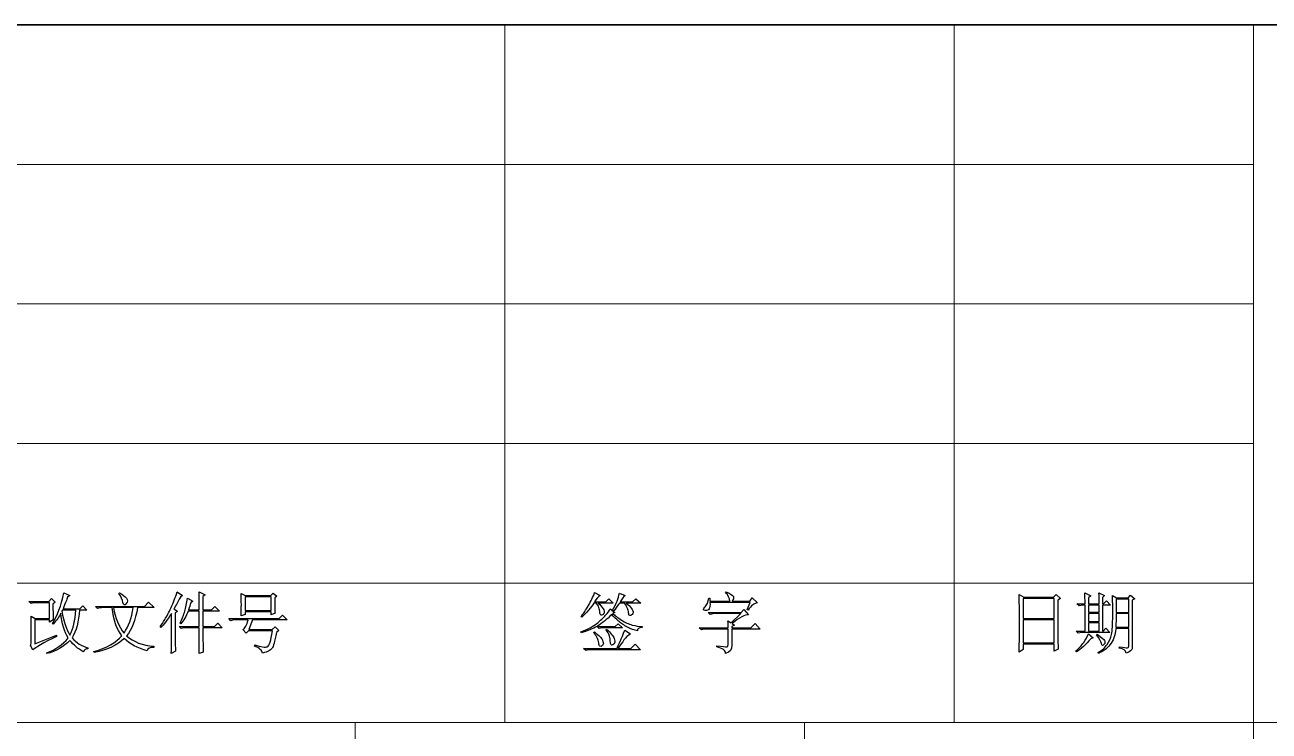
# Model space of a CAD drawing. Header units: millimetres. Extents: x 803 to 1266, y 444 to 714.
# Drawn here: x 845.01 to 885.06, y 468.99 to 491.73 of the extents above; entities that cross this region are included whole.
import ezdxf

# ---------------------------------------------------------------- set-up
doc = ezdxf.new("R2010")
doc.units = ezdxf.units.MM
doc.layers.add('layer 1', color=7, linetype='CONTINUOUS')

msp = doc.modelspace()

# ---------------------------------------------------------------- linework, layer by layer
at = {"layer": 'layer 1', "lineweight": 35}
msp.add_open_spline([(1000.226, 491.728), (1000.226, 491.728), (826.729, 491.728), (826.729, 491.728)], degree=3, dxfattribs=at)
at = {"layer": 'layer 1', "color": 1, "lineweight": 9}
for points in [[(860.465, 491.728), (860.465, 491.728), (860.465, 491.728), (860.465, 491.728)], [(860.465, 491.728), (860.465, 491.728), (860.465, 469.264), (860.465, 469.264)], [(874.923, 491.728), (874.923, 491.728), (874.923, 491.728), (874.923, 491.728)], [(874.923, 491.728), (874.923, 491.728), (874.923, 469.264), (874.923, 469.264)], [(884.562, 491.728), (884.562, 491.728), (884.562, 491.728), (884.562, 491.728)], [(884.562, 491.728), (884.562, 491.728), (884.562, 451.293), (884.562, 451.293)], [(884.562, 487.235), (884.562, 487.235), (826.729, 487.235), (826.729, 487.235)], [(884.562, 487.235), (884.562, 487.235), (884.562, 487.235), (884.562, 487.235)], [(884.562, 482.742), (884.562, 482.742), (826.729, 482.742), (826.729, 482.742)], [(884.562, 482.742), (884.562, 482.742), (884.562, 482.742), (884.562, 482.742)], [(884.562, 478.249), (884.562, 478.249), (826.729, 478.249), (826.729, 478.249)], [(884.562, 478.249), (884.562, 478.249), (884.562, 478.249), (884.562, 478.249)], [(884.562, 473.757), (884.562, 473.757), (826.729, 473.757), (826.729, 473.757)], [(884.562, 473.757), (884.562, 473.757), (884.562, 473.757), (884.562, 473.757)], [(942.394, 469.264), (942.394, 469.264), (826.729, 469.264), (826.729, 469.264)], [(855.645, 469.264), (855.645, 469.264), (855.645, 451.293), (855.645, 451.293)], [(870.103, 469.264), (870.103, 469.264), (870.103, 469.264), (870.103, 469.264)], [(870.103, 469.264), (870.103, 469.264), (870.103, 451.293), (870.103, 451.293)]]:
    msp.add_open_spline(points, degree=3, dxfattribs=at)
at = {"layer": 'layer 1', "color": 32, "lineweight": -3}
for points, knots in [([(846.168, 472.79), (846.202, 472.459), (846.28, 472.193), (846.404, 471.991), (846.404, 471.991), (846.23, 471.778), (846, 471.618), (845.714, 471.512), (845.714, 471.512), (845.714, 471.512), (845.723, 471.486), (845.723, 471.486), (845.723, 471.486), (846.008, 471.559), (846.255, 471.699), (846.463, 471.907), (846.463, 471.907), (846.58, 471.766), (846.721, 471.646), (846.883, 471.545), (846.883, 471.545), (846.928, 471.612), (846.981, 471.643), (847.043, 471.638), (847.043, 471.638), (847.043, 471.638), (847.043, 471.671), (847.043, 471.671), (847.043, 471.671), (846.841, 471.727), (846.67, 471.834), (846.53, 471.991), (846.53, 471.991), (846.665, 472.215), (846.746, 472.515), (846.774, 472.89), (846.774, 472.89), (846.774, 472.89), (847.009, 472.89), (847.009, 472.89), (847.009, 472.89), (847.009, 472.89), (846.874, 473.025), (846.874, 473.025), (846.874, 473.025), (846.874, 473.025), (846.782, 472.932), (846.782, 472.932), (846.782, 472.932), (846.782, 472.932), (846.244, 472.932), (846.244, 472.932), (846.244, 472.932), (846.311, 473.106), (846.359, 473.23), (846.387, 473.303), (846.387, 473.303), (846.387, 473.303), (846.463, 473.353), (846.463, 473.353), (846.463, 473.353), (846.463, 473.353), (846.269, 473.446), (846.269, 473.446), (846.269, 473.446), (846.18, 473.025), (846.056, 472.694), (845.899, 472.453), (845.899, 472.453), (845.899, 472.453), (845.924, 472.437), (845.924, 472.437), (845.924, 472.437), (846.037, 472.565), (846.118, 472.683), (846.168, 472.79)], [0, 0, 0, 0, 0.052632, 0.052632, 0.052632, 0.052632, 0.105263, 0.105263, 0.105263, 0.105263, 0.157895, 0.157895, 0.157895, 0.157895, 0.210526, 0.210526, 0.210526, 0.210526, 0.263158, 0.263158, 0.263158, 0.263158, 0.315789, 0.315789, 0.315789, 0.315789, 0.368421, 0.368421, 0.368421, 0.368421, 0.421053, 0.421053, 0.421053, 0.421053, 0.473684, 0.473684, 0.473684, 0.473684, 0.526316, 0.526316, 0.526316, 0.526316, 0.578947, 0.578947, 0.578947, 0.578947, 0.631579, 0.631579, 0.631579, 0.631579, 0.684211, 0.684211, 0.684211, 0.684211, 0.736842, 0.736842, 0.736842, 0.736842, 0.789474, 0.789474, 0.789474, 0.789474, 0.842105, 0.842105, 0.842105, 0.842105, 0.894737, 0.894737, 0.894737, 0.894737, 0.947368, 0.947368, 0.947368, 0.947368, 1, 1, 1, 1]), ([(848.06, 473.446), (848.06, 473.446), (848.035, 473.42), (848.035, 473.42), (848.035, 473.42), (848.108, 473.314), (848.153, 473.217), (848.17, 473.13), (848.17, 473.13), (848.187, 473.043), (848.221, 473.032), (848.275, 473.096), (848.275, 473.096), (848.328, 473.161), (848.331, 473.22), (848.283, 473.273), (848.283, 473.273), (848.235, 473.326), (848.161, 473.384), (848.06, 473.446)], [0, 0, 0, 0, 0.2, 0.2, 0.2, 0.2, 0.4, 0.4, 0.4, 0.4, 0.6, 0.6, 0.6, 0.6, 0.8, 0.8, 0.8, 0.8, 1, 1, 1, 1]), ([(849.725, 471.486), (849.725, 471.486), (849.86, 471.562), (849.86, 471.562), (849.86, 471.562), (849.854, 471.696), (849.851, 471.814), (849.851, 471.915), (849.851, 471.915), (849.851, 471.915), (849.851, 472.79), (849.851, 472.79), (849.851, 472.79), (849.851, 472.79), (849.919, 472.848), (849.919, 472.848), (849.919, 472.848), (849.919, 472.848), (849.809, 472.924), (849.809, 472.924), (849.809, 472.924), (849.843, 472.986), (849.913, 473.112), (850.02, 473.303), (850.02, 473.303), (850.02, 473.303), (850.087, 473.353), (850.087, 473.353), (850.087, 473.353), (850.087, 473.353), (849.91, 473.471), (849.91, 473.471), (849.91, 473.471), (849.854, 473.291), (849.79, 473.123), (849.717, 472.966), (849.717, 472.966), (849.644, 472.809), (849.578, 472.683), (849.519, 472.588), (849.519, 472.588), (849.46, 472.493), (849.409, 472.414), (849.364, 472.352), (849.364, 472.352), (849.364, 472.352), (849.389, 472.327), (849.389, 472.327), (849.389, 472.327), (849.473, 472.411), (849.588, 472.563), (849.734, 472.781), (849.734, 472.781), (849.734, 472.781), (849.734, 471.89), (849.734, 471.89), (849.734, 471.89), (849.734, 471.795), (849.731, 471.66), (849.725, 471.486)], [0, 0, 0, 0, 0.066667, 0.066667, 0.066667, 0.066667, 0.133333, 0.133333, 0.133333, 0.133333, 0.2, 0.2, 0.2, 0.2, 0.266667, 0.266667, 0.266667, 0.266667, 0.333333, 0.333333, 0.333333, 0.333333, 0.4, 0.4, 0.4, 0.4, 0.466667, 0.466667, 0.466667, 0.466667, 0.533333, 0.533333, 0.533333, 0.533333, 0.6, 0.6, 0.6, 0.6, 0.666667, 0.666667, 0.666667, 0.666667, 0.733333, 0.733333, 0.733333, 0.733333, 0.8, 0.8, 0.8, 0.8, 0.866667, 0.866667, 0.866667, 0.866667, 0.933333, 0.933333, 0.933333, 0.933333, 1, 1, 1, 1]), ([(850.625, 472.899), (850.625, 472.899), (850.28, 472.899), (850.28, 472.899), (850.28, 472.899), (850.303, 472.977), (850.328, 473.053), (850.356, 473.126), (850.356, 473.126), (850.356, 473.126), (850.415, 473.176), (850.415, 473.176), (850.415, 473.176), (850.415, 473.176), (850.247, 473.269), (850.247, 473.269), (850.247, 473.269), (850.219, 473.106), (850.189, 472.968), (850.158, 472.853), (850.158, 472.853), (850.128, 472.738), (850.078, 472.607), (850.011, 472.462), (850.011, 472.462), (850.011, 472.462), (850.036, 472.445), (850.036, 472.445), (850.036, 472.445), (850.12, 472.551), (850.199, 472.689), (850.272, 472.857), (850.272, 472.857), (850.272, 472.857), (850.625, 472.857), (850.625, 472.857), (850.625, 472.857), (850.625, 472.857), (850.625, 472.361), (850.625, 472.361), (850.625, 472.361), (850.625, 472.361), (849.978, 472.361), (849.978, 472.361), (849.978, 472.361), (849.978, 472.361), (850.045, 472.293), (850.045, 472.293), (850.045, 472.293), (850.095, 472.31), (850.151, 472.319), (850.213, 472.319), (850.213, 472.319), (850.213, 472.319), (850.625, 472.319), (850.625, 472.319), (850.625, 472.319), (850.625, 472.038), (850.622, 471.761), (850.617, 471.486), (850.617, 471.486), (850.617, 471.486), (850.751, 471.537), (850.751, 471.537), (850.751, 471.537), (850.746, 471.626), (850.743, 471.887), (850.743, 472.319), (850.743, 472.319), (850.743, 472.319), (851.357, 472.319), (851.357, 472.319), (851.357, 472.319), (851.357, 472.319), (851.222, 472.462), (851.222, 472.462), (851.222, 472.462), (851.222, 472.462), (851.113, 472.361), (851.113, 472.361), (851.113, 472.361), (851.113, 472.361), (850.743, 472.361), (850.743, 472.361), (850.743, 472.361), (850.743, 472.361), (850.743, 472.857), (850.743, 472.857), (850.743, 472.857), (850.743, 472.857), (851.281, 472.857), (851.281, 472.857), (851.281, 472.857), (851.281, 472.857), (851.13, 473.008), (851.13, 473.008), (851.13, 473.008), (851.13, 473.008), (851.02, 472.899), (851.02, 472.899), (851.02, 472.899), (851.02, 472.899), (850.743, 472.899), (850.743, 472.899), (850.743, 472.899), (850.743, 472.899), (850.743, 473.32), (850.743, 473.32), (850.743, 473.32), (850.743, 473.32), (850.81, 473.378), (850.81, 473.378), (850.81, 473.378), (850.81, 473.378), (850.617, 473.471), (850.617, 473.471), (850.617, 473.471), (850.622, 473.303), (850.625, 473.112), (850.625, 472.899)], [0, 0, 0, 0, 0.033333, 0.033333, 0.033333, 0.033333, 0.066667, 0.066667, 0.066667, 0.066667, 0.1, 0.1, 0.1, 0.1, 0.133333, 0.133333, 0.133333, 0.133333, 0.166667, 0.166667, 0.166667, 0.166667, 0.2, 0.2, 0.2, 0.2, 0.233333, 0.233333, 0.233333, 0.233333, 0.266667, 0.266667, 0.266667, 0.266667, 0.3, 0.3, 0.3, 0.3, 0.333333, 0.333333, 0.333333, 0.333333, 0.366667, 0.366667, 0.366667, 0.366667, 0.4, 0.4, 0.4, 0.4, 0.433333, 0.433333, 0.433333, 0.433333, 0.466667, 0.466667, 0.466667, 0.466667, 0.5, 0.5, 0.5, 0.5, 0.533333, 0.533333, 0.533333, 0.533333, 0.566667, 0.566667, 0.566667, 0.566667, 0.6, 0.6, 0.6, 0.6, 0.633333, 0.633333, 0.633333, 0.633333, 0.666667, 0.666667, 0.666667, 0.666667, 0.7, 0.7, 0.7, 0.7, 0.733333, 0.733333, 0.733333, 0.733333, 0.766667, 0.766667, 0.766667, 0.766667, 0.8, 0.8, 0.8, 0.8, 0.833333, 0.833333, 0.833333, 0.833333, 0.866667, 0.866667, 0.866667, 0.866667, 0.9, 0.9, 0.9, 0.9, 0.933333, 0.933333, 0.933333, 0.933333, 0.966667, 0.966667, 0.966667, 0.966667, 1, 1, 1, 1]), ([(853.055, 473.277), (853.055, 473.277), (853.123, 473.336), (853.123, 473.336), (853.123, 473.336), (853.123, 473.336), (853.005, 473.437), (853.005, 473.437), (853.005, 473.437), (853.005, 473.437), (852.929, 473.353), (852.929, 473.353), (852.929, 473.353), (852.929, 473.353), (852.097, 473.353), (852.097, 473.353), (852.097, 473.353), (852.097, 473.353), (851.971, 473.42), (851.971, 473.42), (851.971, 473.42), (851.976, 473.308), (851.979, 473.189), (851.979, 473.063), (851.979, 473.063), (851.979, 472.937), (851.976, 472.818), (851.971, 472.706), (851.971, 472.706), (851.971, 472.706), (852.097, 472.748), (852.097, 472.748), (852.097, 472.748), (852.097, 472.748), (852.097, 472.832), (852.097, 472.832), (852.097, 472.832), (852.097, 472.832), (852.938, 472.832), (852.938, 472.832), (852.938, 472.832), (852.938, 472.832), (852.938, 472.739), (852.938, 472.739), (852.938, 472.739), (852.938, 472.739), (853.064, 472.79), (853.064, 472.79), (853.064, 472.79), (853.058, 472.862), (853.055, 473.025), (853.055, 473.277)], [0, 0, 0, 0, 0.076923, 0.076923, 0.076923, 0.076923, 0.153846, 0.153846, 0.153846, 0.153846, 0.230769, 0.230769, 0.230769, 0.230769, 0.307692, 0.307692, 0.307692, 0.307692, 0.384615, 0.384615, 0.384615, 0.384615, 0.461538, 0.461538, 0.461538, 0.461538, 0.538462, 0.538462, 0.538462, 0.538462, 0.615385, 0.615385, 0.615385, 0.615385, 0.692308, 0.692308, 0.692308, 0.692308, 0.769231, 0.769231, 0.769231, 0.769231, 0.846154, 0.846154, 0.846154, 0.846154, 0.923077, 0.923077, 0.923077, 0.923077, 1, 1, 1, 1]), ([(863.35, 473.454), (863.299, 473.314), (863.233, 473.174), (863.152, 473.034), (863.152, 473.034), (863.071, 472.893), (862.991, 472.773), (862.912, 472.672), (862.912, 472.672), (862.912, 472.672), (862.937, 472.663), (862.937, 472.663), (862.937, 472.663), (863.01, 472.725), (863.082, 472.799), (863.152, 472.887), (863.152, 472.887), (863.222, 472.973), (863.279, 473.048), (863.324, 473.109), (863.324, 473.109), (863.324, 473.109), (863.409, 473.109), (863.409, 473.109), (863.409, 473.109), (863.459, 473.037), (863.49, 472.976), (863.501, 472.929), (863.501, 472.929), (863.512, 472.881), (863.519, 472.834), (863.522, 472.79), (863.522, 472.79), (863.525, 472.745), (863.543, 472.724), (863.576, 472.726), (863.576, 472.726), (863.61, 472.729), (863.635, 472.751), (863.652, 472.79), (863.652, 472.79), (863.669, 472.829), (863.661, 472.876), (863.627, 472.932), (863.627, 472.932), (863.593, 472.989), (863.537, 473.048), (863.459, 473.109), (863.459, 473.109), (863.459, 473.109), (863.947, 473.109), (863.947, 473.109), (863.947, 473.109), (863.947, 473.109), (863.812, 473.252), (863.812, 473.252), (863.812, 473.252), (863.812, 473.252), (863.711, 473.151), (863.711, 473.151), (863.711, 473.151), (863.711, 473.151), (863.35, 473.151), (863.35, 473.151), (863.35, 473.151), (863.406, 473.246), (863.465, 473.317), (863.526, 473.362), (863.526, 473.362), (863.526, 473.362), (863.35, 473.454), (863.35, 473.454)], [0, 0, 0, 0, 0.055556, 0.055556, 0.055556, 0.055556, 0.111111, 0.111111, 0.111111, 0.111111, 0.166667, 0.166667, 0.166667, 0.166667, 0.222222, 0.222222, 0.222222, 0.222222, 0.277778, 0.277778, 0.277778, 0.277778, 0.333333, 0.333333, 0.333333, 0.333333, 0.388889, 0.388889, 0.388889, 0.388889, 0.444444, 0.444444, 0.444444, 0.444444, 0.5, 0.5, 0.5, 0.5, 0.555556, 0.555556, 0.555556, 0.555556, 0.611111, 0.611111, 0.611111, 0.611111, 0.666667, 0.666667, 0.666667, 0.666667, 0.722222, 0.722222, 0.722222, 0.722222, 0.777778, 0.777778, 0.777778, 0.777778, 0.833333, 0.833333, 0.833333, 0.833333, 0.888889, 0.888889, 0.888889, 0.888889, 0.944444, 0.944444, 0.944444, 0.944444, 1, 1, 1, 1]), ([(864.148, 473.429), (864.132, 473.35), (864.106, 473.266), (864.073, 473.176), (864.073, 473.176), (864.039, 473.087), (863.992, 472.989), (863.93, 472.882), (863.93, 472.882), (863.93, 472.882), (863.964, 472.865), (863.964, 472.865), (863.964, 472.865), (864.025, 472.938), (864.087, 473.02), (864.148, 473.109), (864.148, 473.109), (864.148, 473.109), (864.317, 473.109), (864.317, 473.109), (864.317, 473.109), (864.367, 473.037), (864.401, 472.973), (864.417, 472.92), (864.417, 472.92), (864.434, 472.867), (864.444, 472.816), (864.447, 472.768), (864.447, 472.768), (864.45, 472.721), (864.472, 472.704), (864.514, 472.718), (864.514, 472.718), (864.556, 472.732), (864.58, 472.76), (864.586, 472.802), (864.586, 472.802), (864.591, 472.844), (864.576, 472.89), (864.539, 472.941), (864.539, 472.941), (864.503, 472.992), (864.445, 473.048), (864.367, 473.109), (864.367, 473.109), (864.367, 473.109), (864.838, 473.109), (864.838, 473.109), (864.838, 473.109), (864.838, 473.109), (864.678, 473.252), (864.678, 473.252), (864.678, 473.252), (864.678, 473.252), (864.569, 473.151), (864.569, 473.151), (864.569, 473.151), (864.569, 473.151), (864.174, 473.151), (864.174, 473.151), (864.174, 473.151), (864.23, 473.252), (864.283, 473.322), (864.334, 473.362), (864.334, 473.362), (864.334, 473.362), (864.148, 473.429), (864.148, 473.429)], [0, 0, 0, 0, 0.058824, 0.058824, 0.058824, 0.058824, 0.117647, 0.117647, 0.117647, 0.117647, 0.176471, 0.176471, 0.176471, 0.176471, 0.235294, 0.235294, 0.235294, 0.235294, 0.294118, 0.294118, 0.294118, 0.294118, 0.352941, 0.352941, 0.352941, 0.352941, 0.411765, 0.411765, 0.411765, 0.411765, 0.470588, 0.470588, 0.470588, 0.470588, 0.529412, 0.529412, 0.529412, 0.529412, 0.588235, 0.588235, 0.588235, 0.588235, 0.647059, 0.647059, 0.647059, 0.647059, 0.705882, 0.705882, 0.705882, 0.705882, 0.764706, 0.764706, 0.764706, 0.764706, 0.823529, 0.823529, 0.823529, 0.823529, 0.882353, 0.882353, 0.882353, 0.882353, 0.941176, 0.941176, 0.941176, 0.941176, 1, 1, 1, 1]), ([(868.257, 472.907), (868.257, 472.907), (868.29, 472.89), (868.29, 472.89), (868.29, 472.89), (868.391, 473.031), (868.492, 473.106), (868.593, 473.118), (868.593, 473.118), (868.593, 473.118), (868.425, 473.286), (868.425, 473.286), (868.425, 473.286), (868.425, 473.286), (868.349, 473.176), (868.349, 473.176), (868.349, 473.176), (868.349, 473.176), (867.778, 473.176), (867.778, 473.176), (867.778, 473.176), (867.817, 473.232), (867.829, 473.282), (867.815, 473.323), (867.815, 473.323), (867.801, 473.365), (867.724, 473.415), (867.584, 473.471), (867.584, 473.471), (867.584, 473.471), (867.568, 473.446), (867.568, 473.446), (867.568, 473.446), (867.651, 473.367), (867.696, 473.277), (867.702, 473.176), (867.702, 473.176), (867.702, 473.176), (867.063, 473.176), (867.063, 473.176), (867.063, 473.176), (867.063, 473.176), (867.063, 473.269), (867.063, 473.269), (867.063, 473.269), (867.063, 473.269), (867.021, 473.269), (867.021, 473.269), (867.021, 473.269), (867.004, 473.168), (866.982, 473.096), (866.954, 473.054), (866.954, 473.054), (866.926, 473.012), (866.896, 472.975), (866.865, 472.941), (866.865, 472.941), (866.835, 472.907), (866.848, 472.887), (866.907, 472.878), (866.907, 472.878), (866.966, 472.87), (867.008, 472.885), (867.033, 472.924), (867.033, 472.924), (867.059, 472.963), (867.068, 473.034), (867.063, 473.134), (867.063, 473.134), (867.063, 473.134), (868.358, 473.134), (868.358, 473.134), (868.358, 473.134), (868.358, 473.134), (868.257, 472.907), (868.257, 472.907)], [0, 0, 0, 0, 0.052632, 0.052632, 0.052632, 0.052632, 0.105263, 0.105263, 0.105263, 0.105263, 0.157895, 0.157895, 0.157895, 0.157895, 0.210526, 0.210526, 0.210526, 0.210526, 0.263158, 0.263158, 0.263158, 0.263158, 0.315789, 0.315789, 0.315789, 0.315789, 0.368421, 0.368421, 0.368421, 0.368421, 0.421053, 0.421053, 0.421053, 0.421053, 0.473684, 0.473684, 0.473684, 0.473684, 0.526316, 0.526316, 0.526316, 0.526316, 0.578947, 0.578947, 0.578947, 0.578947, 0.631579, 0.631579, 0.631579, 0.631579, 0.684211, 0.684211, 0.684211, 0.684211, 0.736842, 0.736842, 0.736842, 0.736842, 0.789474, 0.789474, 0.789474, 0.789474, 0.842105, 0.842105, 0.842105, 0.842105, 0.894737, 0.894737, 0.894737, 0.894737, 0.947368, 0.947368, 0.947368, 0.947368, 1, 1, 1, 1]), ([(877.016, 471.537), (877.016, 471.537), (877.142, 471.621), (877.142, 471.621), (877.142, 471.621), (877.142, 471.621), (877.142, 471.789), (877.142, 471.789), (877.142, 471.789), (877.142, 471.789), (878.143, 471.789), (878.143, 471.789), (878.143, 471.789), (878.143, 471.789), (878.143, 471.562), (878.143, 471.562), (878.143, 471.562), (878.143, 471.562), (878.269, 471.629), (878.269, 471.629), (878.269, 471.629), (878.263, 471.764), (878.261, 471.912), (878.261, 472.075), (878.261, 472.075), (878.261, 472.075), (878.261, 473.21), (878.261, 473.21), (878.261, 473.21), (878.261, 473.21), (878.345, 473.261), (878.345, 473.261), (878.345, 473.261), (878.345, 473.261), (878.202, 473.387), (878.202, 473.387), (878.202, 473.387), (878.202, 473.387), (878.118, 473.303), (878.118, 473.303), (878.118, 473.303), (878.118, 473.303), (877.168, 473.303), (877.168, 473.303), (877.168, 473.303), (877.168, 473.303), (877.016, 473.387), (877.016, 473.387), (877.016, 473.387), (877.022, 473.045), (877.025, 472.735), (877.025, 472.457), (877.025, 472.457), (877.025, 472.18), (877.022, 471.873), (877.016, 471.537)], [0, 0, 0, 0, 0.071429, 0.071429, 0.071429, 0.071429, 0.142857, 0.142857, 0.142857, 0.142857, 0.214286, 0.214286, 0.214286, 0.214286, 0.285714, 0.285714, 0.285714, 0.285714, 0.357143, 0.357143, 0.357143, 0.357143, 0.428571, 0.428571, 0.428571, 0.428571, 0.5, 0.5, 0.5, 0.5, 0.571429, 0.571429, 0.571429, 0.571429, 0.642857, 0.642857, 0.642857, 0.642857, 0.714286, 0.714286, 0.714286, 0.714286, 0.785714, 0.785714, 0.785714, 0.785714, 0.857143, 0.857143, 0.857143, 0.857143, 0.928571, 0.928571, 0.928571, 0.928571, 1, 1, 1, 1]), ([(879.135, 473.092), (879.135, 473.092), (878.875, 473.092), (878.875, 473.092), (878.875, 473.092), (878.875, 473.092), (878.942, 473.025), (878.942, 473.025), (878.942, 473.025), (878.942, 473.025), (879.06, 473.05), (879.06, 473.05), (879.06, 473.05), (879.06, 473.05), (879.135, 473.05), (879.135, 473.05), (879.135, 473.05), (879.135, 473.05), (879.135, 472.209), (879.135, 472.209), (879.135, 472.209), (879.135, 472.209), (878.849, 472.209), (878.849, 472.209), (878.849, 472.209), (878.849, 472.209), (878.917, 472.142), (878.917, 472.142), (878.917, 472.142), (878.917, 472.142), (879.035, 472.167), (879.035, 472.167), (879.035, 472.167), (879.035, 472.167), (879.934, 472.167), (879.934, 472.167), (879.934, 472.167), (879.934, 472.167), (879.808, 472.31), (879.808, 472.31), (879.808, 472.31), (879.808, 472.31), (879.716, 472.209), (879.716, 472.209), (879.716, 472.209), (879.716, 472.209), (879.699, 472.209), (879.699, 472.209), (879.699, 472.209), (879.699, 472.209), (879.699, 473.05), (879.699, 473.05), (879.699, 473.05), (879.699, 473.05), (879.96, 473.05), (879.96, 473.05), (879.96, 473.05), (879.96, 473.05), (879.825, 473.185), (879.825, 473.185), (879.825, 473.185), (879.825, 473.185), (879.732, 473.092), (879.732, 473.092), (879.732, 473.092), (879.732, 473.092), (879.699, 473.092), (879.699, 473.092), (879.699, 473.092), (879.699, 473.092), (879.699, 473.294), (879.699, 473.294), (879.699, 473.294), (879.699, 473.294), (879.766, 473.353), (879.766, 473.353), (879.766, 473.353), (879.766, 473.353), (879.581, 473.446), (879.581, 473.446), (879.581, 473.446), (879.587, 473.311), (879.59, 473.193), (879.59, 473.092), (879.59, 473.092), (879.59, 473.092), (879.245, 473.092), (879.245, 473.092), (879.245, 473.092), (879.245, 473.092), (879.245, 473.286), (879.245, 473.286), (879.245, 473.286), (879.245, 473.286), (879.321, 473.345), (879.321, 473.345), (879.321, 473.345), (879.321, 473.345), (879.127, 473.446), (879.127, 473.446), (879.127, 473.446), (879.133, 473.35), (879.135, 473.232), (879.135, 473.092)], [0, 0, 0, 0, 0.038462, 0.038462, 0.038462, 0.038462, 0.076923, 0.076923, 0.076923, 0.076923, 0.115385, 0.115385, 0.115385, 0.115385, 0.153846, 0.153846, 0.153846, 0.153846, 0.192308, 0.192308, 0.192308, 0.192308, 0.230769, 0.230769, 0.230769, 0.230769, 0.269231, 0.269231, 0.269231, 0.269231, 0.307692, 0.307692, 0.307692, 0.307692, 0.346154, 0.346154, 0.346154, 0.346154, 0.384615, 0.384615, 0.384615, 0.384615, 0.423077, 0.423077, 0.423077, 0.423077, 0.461538, 0.461538, 0.461538, 0.461538, 0.5, 0.5, 0.5, 0.5, 0.538462, 0.538462, 0.538462, 0.538462, 0.576923, 0.576923, 0.576923, 0.576923, 0.615385, 0.615385, 0.615385, 0.615385, 0.653846, 0.653846, 0.653846, 0.653846, 0.692308, 0.692308, 0.692308, 0.692308, 0.730769, 0.730769, 0.730769, 0.730769, 0.769231, 0.769231, 0.769231, 0.769231, 0.807692, 0.807692, 0.807692, 0.807692, 0.846154, 0.846154, 0.846154, 0.846154, 0.884615, 0.884615, 0.884615, 0.884615, 0.923077, 0.923077, 0.923077, 0.923077, 0.961538, 0.961538, 0.961538, 0.961538, 1, 1, 1, 1]), ([(880.245, 471.705), (880.245, 471.705), (880.237, 471.663), (880.237, 471.663), (880.237, 471.663), (880.371, 471.64), (880.444, 471.587), (880.456, 471.503), (880.456, 471.503), (880.54, 471.531), (880.594, 471.562), (880.62, 471.596), (880.62, 471.596), (880.645, 471.629), (880.657, 471.66), (880.657, 471.688), (880.657, 471.688), (880.657, 471.688), (880.657, 473.202), (880.657, 473.202), (880.657, 473.202), (880.657, 473.202), (880.733, 473.252), (880.733, 473.252), (880.733, 473.252), (880.733, 473.252), (880.599, 473.37), (880.599, 473.37), (880.599, 473.37), (880.599, 473.37), (880.523, 473.286), (880.523, 473.286), (880.523, 473.286), (880.523, 473.286), (880.144, 473.286), (880.144, 473.286), (880.144, 473.286), (880.144, 473.286), (880.018, 473.353), (880.018, 473.353), (880.018, 473.353), (880.024, 473.213), (880.027, 473), (880.027, 472.714), (880.027, 472.714), (880.027, 472.428), (880.013, 472.225), (879.985, 472.104), (879.985, 472.104), (879.957, 471.984), (879.91, 471.876), (879.846, 471.781), (879.846, 471.781), (879.782, 471.685), (879.685, 471.598), (879.556, 471.52), (879.556, 471.52), (879.556, 471.52), (879.573, 471.495), (879.573, 471.495), (879.573, 471.495), (879.713, 471.551), (879.835, 471.642), (879.938, 471.768), (879.938, 471.768), (880.042, 471.894), (880.105, 472.069), (880.128, 472.293), (880.128, 472.293), (880.128, 472.293), (880.548, 472.293), (880.548, 472.293), (880.548, 472.293), (880.548, 472.293), (880.548, 471.755), (880.548, 471.755), (880.548, 471.755), (880.548, 471.705), (880.531, 471.678), (880.498, 471.676), (880.498, 471.676), (880.464, 471.673), (880.38, 471.682), (880.245, 471.705)], [0, 0, 0, 0, 0.047619, 0.047619, 0.047619, 0.047619, 0.095238, 0.095238, 0.095238, 0.095238, 0.142857, 0.142857, 0.142857, 0.142857, 0.190476, 0.190476, 0.190476, 0.190476, 0.238095, 0.238095, 0.238095, 0.238095, 0.285714, 0.285714, 0.285714, 0.285714, 0.333333, 0.333333, 0.333333, 0.333333, 0.380952, 0.380952, 0.380952, 0.380952, 0.428571, 0.428571, 0.428571, 0.428571, 0.47619, 0.47619, 0.47619, 0.47619, 0.52381, 0.52381, 0.52381, 0.52381, 0.571429, 0.571429, 0.571429, 0.571429, 0.619048, 0.619048, 0.619048, 0.619048, 0.666667, 0.666667, 0.666667, 0.666667, 0.714286, 0.714286, 0.714286, 0.714286, 0.761905, 0.761905, 0.761905, 0.761905, 0.809524, 0.809524, 0.809524, 0.809524, 0.857143, 0.857143, 0.857143, 0.857143, 0.904762, 0.904762, 0.904762, 0.904762, 0.952381, 0.952381, 0.952381, 0.952381, 1, 1, 1, 1]), ([(845.916, 473.076), (845.916, 473.076), (845.992, 473.143), (845.992, 473.143), (845.992, 473.143), (845.992, 473.143), (845.874, 473.261), (845.874, 473.261), (845.874, 473.261), (845.874, 473.261), (845.782, 473.168), (845.782, 473.168), (845.782, 473.168), (845.782, 473.168), (845.142, 473.168), (845.142, 473.168), (845.142, 473.168), (845.142, 473.168), (845.21, 473.101), (845.21, 473.101), (845.21, 473.101), (845.21, 473.101), (845.285, 473.126), (845.285, 473.126), (845.285, 473.126), (845.285, 473.126), (845.807, 473.126), (845.807, 473.126), (845.807, 473.126), (845.807, 473.126), (845.807, 472.621), (845.807, 472.621), (845.807, 472.621), (845.807, 472.621), (845.344, 472.621), (845.344, 472.621), (845.344, 472.621), (845.344, 472.621), (845.21, 472.697), (845.21, 472.697), (845.21, 472.697), (845.215, 472.568), (845.218, 472.442), (845.218, 472.319), (845.218, 472.319), (845.218, 472.319), (845.218, 471.924), (845.218, 471.924), (845.218, 471.924), (845.218, 471.851), (845.21, 471.792), (845.193, 471.747), (845.193, 471.747), (845.193, 471.747), (845.269, 471.604), (845.269, 471.604), (845.269, 471.604), (845.347, 471.682), (845.602, 471.828), (846.034, 472.041), (846.034, 472.041), (846.034, 472.041), (846.025, 472.075), (846.025, 472.075), (846.025, 472.075), (846.025, 472.075), (845.336, 471.806), (845.336, 471.806), (845.336, 471.806), (845.336, 471.806), (845.336, 472.579), (845.336, 472.579), (845.336, 472.579), (845.336, 472.579), (845.807, 472.579), (845.807, 472.579), (845.807, 472.579), (845.807, 472.579), (845.807, 472.495), (845.807, 472.495), (845.807, 472.495), (845.807, 472.495), (845.924, 472.571), (845.924, 472.571), (845.924, 472.571), (845.919, 472.666), (845.916, 472.834), (845.916, 473.076)], [0, 0, 0, 0, 0.045455, 0.045455, 0.045455, 0.045455, 0.090909, 0.090909, 0.090909, 0.090909, 0.136364, 0.136364, 0.136364, 0.136364, 0.181818, 0.181818, 0.181818, 0.181818, 0.227273, 0.227273, 0.227273, 0.227273, 0.272727, 0.272727, 0.272727, 0.272727, 0.318182, 0.318182, 0.318182, 0.318182, 0.363636, 0.363636, 0.363636, 0.363636, 0.409091, 0.409091, 0.409091, 0.409091, 0.454545, 0.454545, 0.454545, 0.454545, 0.5, 0.5, 0.5, 0.5, 0.545455, 0.545455, 0.545455, 0.545455, 0.590909, 0.590909, 0.590909, 0.590909, 0.636364, 0.636364, 0.636364, 0.636364, 0.681818, 0.681818, 0.681818, 0.681818, 0.727273, 0.727273, 0.727273, 0.727273, 0.772727, 0.772727, 0.772727, 0.772727, 0.818182, 0.818182, 0.818182, 0.818182, 0.863636, 0.863636, 0.863636, 0.863636, 0.909091, 0.909091, 0.909091, 0.909091, 0.954545, 0.954545, 0.954545, 0.954545, 1, 1, 1, 1]), ([(847.287, 473.008), (847.287, 473.008), (847.354, 472.941), (847.354, 472.941), (847.354, 472.941), (847.404, 472.958), (847.46, 472.966), (847.522, 472.966), (847.522, 472.966), (847.522, 472.966), (847.816, 472.966), (847.816, 472.966), (847.816, 472.966), (847.867, 472.568), (847.973, 472.265), (848.136, 472.058), (848.136, 472.058), (847.94, 471.84), (847.64, 471.671), (847.236, 471.554), (847.236, 471.554), (847.236, 471.554), (847.245, 471.52), (847.245, 471.52), (847.245, 471.52), (847.665, 471.604), (847.987, 471.755), (848.212, 471.974), (848.212, 471.974), (848.391, 471.789), (848.638, 471.657), (848.952, 471.579), (848.952, 471.579), (848.957, 471.652), (849.027, 471.688), (849.162, 471.688), (849.162, 471.688), (849.162, 471.688), (849.162, 471.722), (849.162, 471.722), (849.162, 471.722), (848.803, 471.75), (848.512, 471.862), (848.287, 472.058), (848.287, 472.058), (848.45, 472.26), (848.568, 472.563), (848.64, 472.966), (848.64, 472.966), (848.64, 472.966), (849.17, 472.966), (849.17, 472.966), (849.17, 472.966), (849.17, 472.966), (848.994, 473.143), (848.994, 473.143), (848.994, 473.143), (848.994, 473.143), (848.859, 473.008), (848.859, 473.008), (848.859, 473.008), (848.859, 473.008), (847.287, 473.008), (847.287, 473.008)], [0, 0, 0, 0, 0.0625, 0.0625, 0.0625, 0.0625, 0.125, 0.125, 0.125, 0.125, 0.1875, 0.1875, 0.1875, 0.1875, 0.25, 0.25, 0.25, 0.25, 0.3125, 0.3125, 0.3125, 0.3125, 0.375, 0.375, 0.375, 0.375, 0.4375, 0.4375, 0.4375, 0.4375, 0.5, 0.5, 0.5, 0.5, 0.5625, 0.5625, 0.5625, 0.5625, 0.625, 0.625, 0.625, 0.625, 0.6875, 0.6875, 0.6875, 0.6875, 0.75, 0.75, 0.75, 0.75, 0.8125, 0.8125, 0.8125, 0.8125, 0.875, 0.875, 0.875, 0.875, 0.9375, 0.9375, 0.9375, 0.9375, 1, 1, 1, 1]), ([(852.097, 473.311), (852.097, 473.311), (852.938, 473.311), (852.938, 473.311), (852.938, 473.311), (852.938, 473.311), (852.938, 472.874), (852.938, 472.874), (852.938, 472.874), (852.938, 472.874), (852.097, 472.874), (852.097, 472.874), (852.097, 472.874), (852.097, 472.874), (852.097, 473.311), (852.097, 473.311)], [0, 0, 0, 0, 0.25, 0.25, 0.25, 0.25, 0.5, 0.5, 0.5, 0.5, 0.75, 0.75, 0.75, 0.75, 1, 1, 1, 1]), ([(877.142, 473.261), (877.142, 473.261), (878.143, 473.261), (878.143, 473.261), (878.143, 473.261), (878.143, 473.261), (878.143, 472.613), (878.143, 472.613), (878.143, 472.613), (878.143, 472.613), (877.142, 472.613), (877.142, 472.613), (877.142, 472.613), (877.142, 472.613), (877.142, 473.261), (877.142, 473.261)], [0, 0, 0, 0, 0.25, 0.25, 0.25, 0.25, 0.5, 0.5, 0.5, 0.5, 0.75, 0.75, 0.75, 0.75, 1, 1, 1, 1]), ([(879.245, 473.05), (879.245, 473.05), (879.59, 473.05), (879.59, 473.05), (879.59, 473.05), (879.59, 473.05), (879.59, 472.823), (879.59, 472.823), (879.59, 472.823), (879.59, 472.823), (879.245, 472.823), (879.245, 472.823), (879.245, 472.823), (879.245, 472.823), (879.245, 473.05), (879.245, 473.05)], [0, 0, 0, 0, 0.25, 0.25, 0.25, 0.25, 0.5, 0.5, 0.5, 0.5, 0.75, 0.75, 0.75, 0.75, 1, 1, 1, 1]), ([(880.136, 473.244), (880.136, 473.244), (880.548, 473.244), (880.548, 473.244), (880.548, 473.244), (880.548, 473.244), (880.548, 472.815), (880.548, 472.815), (880.548, 472.815), (880.548, 472.815), (880.136, 472.815), (880.136, 472.815), (880.136, 472.815), (880.136, 472.815), (880.136, 473.244), (880.136, 473.244)], [0, 0, 0, 0, 0.25, 0.25, 0.25, 0.25, 0.5, 0.5, 0.5, 0.5, 0.75, 0.75, 0.75, 0.75, 1, 1, 1, 1]), ([(846.227, 472.89), (846.227, 472.89), (846.656, 472.89), (846.656, 472.89), (846.656, 472.89), (846.634, 472.554), (846.569, 472.285), (846.463, 472.083), (846.463, 472.083), (846.356, 472.24), (846.269, 472.495), (846.202, 472.848), (846.202, 472.848), (846.202, 472.848), (846.227, 472.89), (846.227, 472.89)], [0, 0, 0, 0, 0.25, 0.25, 0.25, 0.25, 0.5, 0.5, 0.5, 0.5, 0.75, 0.75, 0.75, 0.75, 1, 1, 1, 1]), ([(847.859, 472.966), (847.859, 472.966), (848.498, 472.966), (848.498, 472.966), (848.498, 472.966), (848.447, 472.635), (848.349, 472.361), (848.203, 472.142), (848.203, 472.142), (848.041, 472.355), (847.926, 472.63), (847.859, 472.966)], [0, 0, 0, 0, 0.333333, 0.333333, 0.333333, 0.333333, 0.666667, 0.666667, 0.666667, 0.666667, 1, 1, 1, 1]), ([(853.106, 472.167), (853.106, 472.167), (853.19, 472.226), (853.19, 472.226), (853.19, 472.226), (853.19, 472.226), (853.064, 472.352), (853.064, 472.352), (853.064, 472.352), (853.064, 472.352), (852.971, 472.26), (852.971, 472.26), (852.971, 472.26), (852.971, 472.26), (852.223, 472.26), (852.223, 472.26), (852.223, 472.26), (852.223, 472.26), (852.341, 472.571), (852.341, 472.571), (852.341, 472.571), (852.341, 472.571), (853.459, 472.571), (853.459, 472.571), (853.459, 472.571), (853.459, 472.571), (853.308, 472.723), (853.308, 472.723), (853.308, 472.723), (853.308, 472.723), (853.198, 472.613), (853.198, 472.613), (853.198, 472.613), (853.198, 472.613), (851.575, 472.613), (851.575, 472.613), (851.575, 472.613), (851.575, 472.613), (851.643, 472.546), (851.643, 472.546), (851.643, 472.546), (851.643, 472.546), (851.718, 472.571), (851.718, 472.571), (851.718, 472.571), (851.718, 472.571), (852.197, 472.571), (852.197, 472.571), (852.197, 472.571), (852.175, 472.487), (852.151, 472.42), (852.126, 472.369), (852.126, 472.369), (852.101, 472.319), (852.069, 472.282), (852.03, 472.26), (852.03, 472.26), (852.03, 472.26), (852.13, 472.142), (852.13, 472.142), (852.13, 472.142), (852.13, 472.142), (852.206, 472.218), (852.206, 472.218), (852.206, 472.218), (852.206, 472.218), (852.98, 472.218), (852.98, 472.218), (852.98, 472.218), (852.935, 471.904), (852.88, 471.734), (852.816, 471.709), (852.816, 471.709), (852.751, 471.684), (852.615, 471.702), (852.408, 471.764), (852.408, 471.764), (852.408, 471.764), (852.399, 471.73), (852.399, 471.73), (852.399, 471.73), (852.562, 471.663), (852.649, 471.587), (852.66, 471.503), (852.66, 471.503), (852.75, 471.526), (852.814, 471.546), (852.854, 471.566), (852.854, 471.566), (852.893, 471.586), (852.932, 471.618), (852.971, 471.663), (852.971, 471.663), (853.011, 471.708), (853.055, 471.876), (853.106, 472.167)], [0, 0, 0, 0, 0.041667, 0.041667, 0.041667, 0.041667, 0.083333, 0.083333, 0.083333, 0.083333, 0.125, 0.125, 0.125, 0.125, 0.166667, 0.166667, 0.166667, 0.166667, 0.208333, 0.208333, 0.208333, 0.208333, 0.25, 0.25, 0.25, 0.25, 0.291667, 0.291667, 0.291667, 0.291667, 0.333333, 0.333333, 0.333333, 0.333333, 0.375, 0.375, 0.375, 0.375, 0.416667, 0.416667, 0.416667, 0.416667, 0.458333, 0.458333, 0.458333, 0.458333, 0.5, 0.5, 0.5, 0.5, 0.541667, 0.541667, 0.541667, 0.541667, 0.583333, 0.583333, 0.583333, 0.583333, 0.625, 0.625, 0.625, 0.625, 0.666667, 0.666667, 0.666667, 0.666667, 0.708333, 0.708333, 0.708333, 0.708333, 0.75, 0.75, 0.75, 0.75, 0.791667, 0.791667, 0.791667, 0.791667, 0.833333, 0.833333, 0.833333, 0.833333, 0.875, 0.875, 0.875, 0.875, 0.916667, 0.916667, 0.916667, 0.916667, 0.958333, 0.958333, 0.958333, 0.958333, 1, 1, 1, 1]), ([(863.904, 472.748), (863.966, 472.675), (864.038, 472.603), (864.119, 472.533), (864.119, 472.533), (864.2, 472.463), (864.297, 472.399), (864.409, 472.34), (864.409, 472.34), (864.521, 472.281), (864.628, 472.24), (864.729, 472.218), (864.729, 472.218), (864.717, 472.285), (864.768, 472.321), (864.88, 472.327), (864.88, 472.327), (864.88, 472.327), (864.88, 472.361), (864.88, 472.361), (864.88, 472.361), (864.779, 472.361), (864.673, 472.376), (864.561, 472.407), (864.561, 472.407), (864.448, 472.438), (864.332, 472.491), (864.212, 472.567), (864.212, 472.567), (864.091, 472.643), (863.997, 472.714), (863.93, 472.781), (863.93, 472.781), (863.93, 472.781), (864.006, 472.815), (864.006, 472.815), (864.006, 472.815), (864.006, 472.815), (863.854, 472.924), (863.854, 472.924), (863.854, 472.924), (863.826, 472.874), (863.776, 472.807), (863.703, 472.723), (863.703, 472.723), (863.63, 472.638), (863.536, 472.55), (863.421, 472.457), (863.421, 472.457), (863.306, 472.365), (863.134, 472.274), (862.904, 472.184), (862.904, 472.184), (862.904, 472.184), (862.912, 472.151), (862.912, 472.151), (862.912, 472.151), (863.114, 472.212), (863.289, 472.287), (863.438, 472.373), (863.438, 472.373), (863.587, 472.46), (863.742, 472.585), (863.904, 472.748)], [0, 0, 0, 0, 0.0625, 0.0625, 0.0625, 0.0625, 0.125, 0.125, 0.125, 0.125, 0.1875, 0.1875, 0.1875, 0.1875, 0.25, 0.25, 0.25, 0.25, 0.3125, 0.3125, 0.3125, 0.3125, 0.375, 0.375, 0.375, 0.375, 0.4375, 0.4375, 0.4375, 0.4375, 0.5, 0.5, 0.5, 0.5, 0.5625, 0.5625, 0.5625, 0.5625, 0.625, 0.625, 0.625, 0.625, 0.6875, 0.6875, 0.6875, 0.6875, 0.75, 0.75, 0.75, 0.75, 0.8125, 0.8125, 0.8125, 0.8125, 0.875, 0.875, 0.875, 0.875, 0.9375, 0.9375, 0.9375, 0.9375, 1, 1, 1, 1]), ([(867.651, 472.319), (867.651, 472.319), (866.718, 472.319), (866.718, 472.319), (866.718, 472.319), (866.718, 472.319), (866.785, 472.251), (866.785, 472.251), (866.785, 472.251), (866.836, 472.268), (866.892, 472.277), (866.954, 472.277), (866.954, 472.277), (866.954, 472.277), (867.651, 472.277), (867.651, 472.277), (867.651, 472.277), (867.651, 472.277), (867.651, 471.781), (867.651, 471.781), (867.651, 471.781), (867.651, 471.736), (867.636, 471.712), (867.605, 471.709), (867.605, 471.709), (867.574, 471.706), (867.466, 471.716), (867.282, 471.738), (867.282, 471.738), (867.282, 471.738), (867.282, 471.705), (867.282, 471.705), (867.282, 471.705), (867.472, 471.654), (867.568, 471.584), (867.568, 471.495), (867.568, 471.495), (867.707, 471.534), (867.775, 471.621), (867.769, 471.755), (867.769, 471.755), (867.769, 471.755), (867.769, 472.277), (867.769, 472.277), (867.769, 472.277), (867.769, 472.277), (868.677, 472.277), (868.677, 472.277), (868.677, 472.277), (868.677, 472.277), (868.518, 472.453), (868.518, 472.453), (868.518, 472.453), (868.518, 472.453), (868.375, 472.319), (868.375, 472.319), (868.375, 472.319), (868.375, 472.319), (867.769, 472.319), (867.769, 472.319), (867.769, 472.319), (867.769, 472.319), (867.769, 472.361), (867.769, 472.361), (867.769, 472.361), (867.769, 472.361), (867.853, 472.403), (867.853, 472.403), (867.853, 472.403), (867.853, 472.403), (867.778, 472.453), (867.778, 472.453), (867.778, 472.453), (868.013, 472.649), (868.19, 472.742), (868.307, 472.731), (868.307, 472.731), (868.307, 472.731), (868.156, 472.907), (868.156, 472.907), (868.156, 472.907), (868.156, 472.907), (868.063, 472.815), (868.063, 472.815), (868.063, 472.815), (868.063, 472.815), (867.004, 472.815), (867.004, 472.815), (867.004, 472.815), (867.004, 472.815), (867.071, 472.748), (867.071, 472.748), (867.071, 472.748), (867.071, 472.748), (867.189, 472.773), (867.189, 472.773), (867.189, 472.773), (867.189, 472.773), (868.055, 472.773), (868.055, 472.773), (868.055, 472.773), (868.055, 472.773), (867.744, 472.479), (867.744, 472.479), (867.744, 472.479), (867.744, 472.479), (867.643, 472.546), (867.643, 472.546), (867.643, 472.546), (867.649, 472.445), (867.651, 472.369), (867.651, 472.319)], [0, 0, 0, 0, 0.035714, 0.035714, 0.035714, 0.035714, 0.071429, 0.071429, 0.071429, 0.071429, 0.107143, 0.107143, 0.107143, 0.107143, 0.142857, 0.142857, 0.142857, 0.142857, 0.178571, 0.178571, 0.178571, 0.178571, 0.214286, 0.214286, 0.214286, 0.214286, 0.25, 0.25, 0.25, 0.25, 0.285714, 0.285714, 0.285714, 0.285714, 0.321429, 0.321429, 0.321429, 0.321429, 0.357143, 0.357143, 0.357143, 0.357143, 0.392857, 0.392857, 0.392857, 0.392857, 0.428571, 0.428571, 0.428571, 0.428571, 0.464286, 0.464286, 0.464286, 0.464286, 0.5, 0.5, 0.5, 0.5, 0.535714, 0.535714, 0.535714, 0.535714, 0.571429, 0.571429, 0.571429, 0.571429, 0.607143, 0.607143, 0.607143, 0.607143, 0.642857, 0.642857, 0.642857, 0.642857, 0.678571, 0.678571, 0.678571, 0.678571, 0.714286, 0.714286, 0.714286, 0.714286, 0.75, 0.75, 0.75, 0.75, 0.785714, 0.785714, 0.785714, 0.785714, 0.821429, 0.821429, 0.821429, 0.821429, 0.857143, 0.857143, 0.857143, 0.857143, 0.892857, 0.892857, 0.892857, 0.892857, 0.928571, 0.928571, 0.928571, 0.928571, 0.964286, 0.964286, 0.964286, 0.964286, 1, 1, 1, 1]), ([(877.142, 472.571), (877.142, 472.571), (878.143, 472.571), (878.143, 472.571), (878.143, 472.571), (878.143, 472.571), (878.143, 471.831), (878.143, 471.831), (878.143, 471.831), (878.143, 471.831), (877.142, 471.831), (877.142, 471.831), (877.142, 471.831), (877.142, 471.831), (877.142, 472.571), (877.142, 472.571)], [0, 0, 0, 0, 0.25, 0.25, 0.25, 0.25, 0.5, 0.5, 0.5, 0.5, 0.75, 0.75, 0.75, 0.75, 1, 1, 1, 1]), ([(879.245, 472.781), (879.245, 472.781), (879.59, 472.781), (879.59, 472.781), (879.59, 472.781), (879.59, 472.781), (879.59, 472.521), (879.59, 472.521), (879.59, 472.521), (879.59, 472.521), (879.245, 472.521), (879.245, 472.521), (879.245, 472.521), (879.245, 472.521), (879.245, 472.781), (879.245, 472.781)], [0, 0, 0, 0, 0.25, 0.25, 0.25, 0.25, 0.5, 0.5, 0.5, 0.5, 0.75, 0.75, 0.75, 0.75, 1, 1, 1, 1]), ([(880.136, 472.773), (880.136, 472.773), (880.548, 472.773), (880.548, 472.773), (880.548, 472.773), (880.548, 472.773), (880.548, 472.335), (880.548, 472.335), (880.548, 472.335), (880.548, 472.335), (880.128, 472.335), (880.128, 472.335), (880.128, 472.335), (880.133, 472.465), (880.136, 472.61), (880.136, 472.773)], [0, 0, 0, 0, 0.25, 0.25, 0.25, 0.25, 0.5, 0.5, 0.5, 0.5, 0.75, 0.75, 0.75, 0.75, 1, 1, 1, 1]), ([(864.325, 472.243), (864.207, 471.957), (864.12, 471.761), (864.064, 471.654), (864.064, 471.654), (864.064, 471.654), (862.996, 471.654), (862.996, 471.654), (862.996, 471.654), (862.996, 471.654), (863.064, 471.587), (863.064, 471.587), (863.064, 471.587), (863.114, 471.604), (863.17, 471.612), (863.232, 471.612), (863.232, 471.612), (863.232, 471.612), (864.83, 471.612), (864.83, 471.612), (864.83, 471.612), (864.83, 471.612), (864.653, 471.789), (864.653, 471.789), (864.653, 471.789), (864.653, 471.789), (864.518, 471.654), (864.518, 471.654), (864.518, 471.654), (864.518, 471.654), (864.098, 471.654), (864.098, 471.654), (864.098, 471.654), (864.176, 471.755), (864.242, 471.846), (864.295, 471.928), (864.295, 471.928), (864.349, 472.009), (864.42, 472.075), (864.51, 472.125), (864.51, 472.125), (864.51, 472.125), (864.325, 472.243), (864.325, 472.243)], [0, 0, 0, 0, 0.090909, 0.090909, 0.090909, 0.090909, 0.181818, 0.181818, 0.181818, 0.181818, 0.272727, 0.272727, 0.272727, 0.272727, 0.363636, 0.363636, 0.363636, 0.363636, 0.454545, 0.454545, 0.454545, 0.454545, 0.545455, 0.545455, 0.545455, 0.545455, 0.636364, 0.636364, 0.636364, 0.636364, 0.727273, 0.727273, 0.727273, 0.727273, 0.818182, 0.818182, 0.818182, 0.818182, 0.909091, 0.909091, 0.909091, 0.909091, 1, 1, 1, 1]), ([(863.341, 472.184), (863.341, 472.184), (863.316, 472.167), (863.316, 472.167), (863.316, 472.167), (863.355, 472.123), (863.392, 472.071), (863.425, 472.012), (863.425, 472.012), (863.459, 471.953), (863.479, 471.893), (863.484, 471.831), (863.484, 471.831), (863.49, 471.769), (863.501, 471.733), (863.518, 471.722), (863.518, 471.722), (863.535, 471.71), (863.554, 471.712), (863.576, 471.726), (863.576, 471.726), (863.599, 471.74), (863.616, 471.761), (863.627, 471.789), (863.627, 471.789), (863.638, 471.817), (863.63, 471.862), (863.602, 471.924), (863.602, 471.924), (863.574, 471.985), (863.487, 472.072), (863.341, 472.184)], [0, 0, 0, 0, 0.125, 0.125, 0.125, 0.125, 0.25, 0.25, 0.25, 0.25, 0.375, 0.375, 0.375, 0.375, 0.5, 0.5, 0.5, 0.5, 0.625, 0.625, 0.625, 0.625, 0.75, 0.75, 0.75, 0.75, 0.875, 0.875, 0.875, 0.875, 1, 1, 1, 1]), ([(863.434, 472.361), (863.434, 472.361), (863.501, 472.293), (863.501, 472.293), (863.501, 472.293), (863.551, 472.31), (863.607, 472.319), (863.669, 472.319), (863.669, 472.319), (863.669, 472.319), (864.249, 472.319), (864.249, 472.319), (864.249, 472.319), (864.249, 472.319), (864.106, 472.445), (864.106, 472.445), (864.106, 472.445), (864.106, 472.445), (864.014, 472.361), (864.014, 472.361), (864.014, 472.361), (864.014, 472.361), (863.434, 472.361), (863.434, 472.361)], [0, 0, 0, 0, 0.166667, 0.166667, 0.166667, 0.166667, 0.333333, 0.333333, 0.333333, 0.333333, 0.5, 0.5, 0.5, 0.5, 0.666667, 0.666667, 0.666667, 0.666667, 0.833333, 0.833333, 0.833333, 0.833333, 1, 1, 1, 1]), ([(863.736, 472.277), (863.736, 472.277), (863.72, 472.251), (863.72, 472.251), (863.72, 472.251), (863.753, 472.207), (863.781, 472.162), (863.804, 472.117), (863.804, 472.117), (863.826, 472.072), (863.84, 472.021), (863.846, 471.966), (863.846, 471.966), (863.851, 471.91), (863.857, 471.859), (863.862, 471.814), (863.862, 471.814), (863.868, 471.769), (863.886, 471.752), (863.917, 471.764), (863.917, 471.764), (863.948, 471.775), (863.972, 471.796), (863.989, 471.827), (863.989, 471.827), (864.006, 471.858), (864.001, 471.908), (863.976, 471.978), (863.976, 471.978), (863.951, 472.048), (863.871, 472.148), (863.736, 472.277)], [0, 0, 0, 0, 0.125, 0.125, 0.125, 0.125, 0.25, 0.25, 0.25, 0.25, 0.375, 0.375, 0.375, 0.375, 0.5, 0.5, 0.5, 0.5, 0.625, 0.625, 0.625, 0.625, 0.75, 0.75, 0.75, 0.75, 0.875, 0.875, 0.875, 0.875, 1, 1, 1, 1]), ([(879.245, 472.479), (879.245, 472.479), (879.59, 472.479), (879.59, 472.479), (879.59, 472.479), (879.59, 472.479), (879.59, 472.209), (879.59, 472.209), (879.59, 472.209), (879.59, 472.209), (879.245, 472.209), (879.245, 472.209), (879.245, 472.209), (879.245, 472.209), (879.245, 472.479), (879.245, 472.479)], [0, 0, 0, 0, 0.25, 0.25, 0.25, 0.25, 0.5, 0.5, 0.5, 0.5, 0.75, 0.75, 0.75, 0.75, 1, 1, 1, 1]), ([(879.245, 472.125), (879.216, 472.035), (879.166, 471.942), (879.093, 471.844), (879.093, 471.844), (879.021, 471.746), (878.933, 471.652), (878.833, 471.562), (878.833, 471.562), (878.833, 471.562), (878.858, 471.545), (878.858, 471.545), (878.858, 471.545), (879.004, 471.629), (879.158, 471.769), (879.321, 471.966), (879.321, 471.966), (879.321, 471.966), (879.396, 471.999), (879.396, 471.999), (879.396, 471.999), (879.396, 471.999), (879.245, 472.125), (879.245, 472.125)], [0, 0, 0, 0, 0.166667, 0.166667, 0.166667, 0.166667, 0.333333, 0.333333, 0.333333, 0.333333, 0.5, 0.5, 0.5, 0.5, 0.666667, 0.666667, 0.666667, 0.666667, 0.833333, 0.833333, 0.833333, 0.833333, 1, 1, 1, 1]), ([(879.53, 472.109), (879.53, 472.109), (879.505, 472.092), (879.505, 472.092), (879.505, 472.092), (879.595, 471.974), (879.648, 471.88), (879.665, 471.81), (879.665, 471.81), (879.682, 471.74), (879.709, 471.73), (879.745, 471.781), (879.745, 471.781), (879.782, 471.831), (879.788, 471.874), (879.766, 471.911), (879.766, 471.911), (879.744, 471.947), (879.665, 472.013), (879.53, 472.109)], [0, 0, 0, 0, 0.2, 0.2, 0.2, 0.2, 0.4, 0.4, 0.4, 0.4, 0.6, 0.6, 0.6, 0.6, 0.8, 0.8, 0.8, 0.8, 1, 1, 1, 1])]:
    msp.add_open_spline(points, degree=3, knots=knots, dxfattribs=at)

doc.saveas('drawing.dxf')
